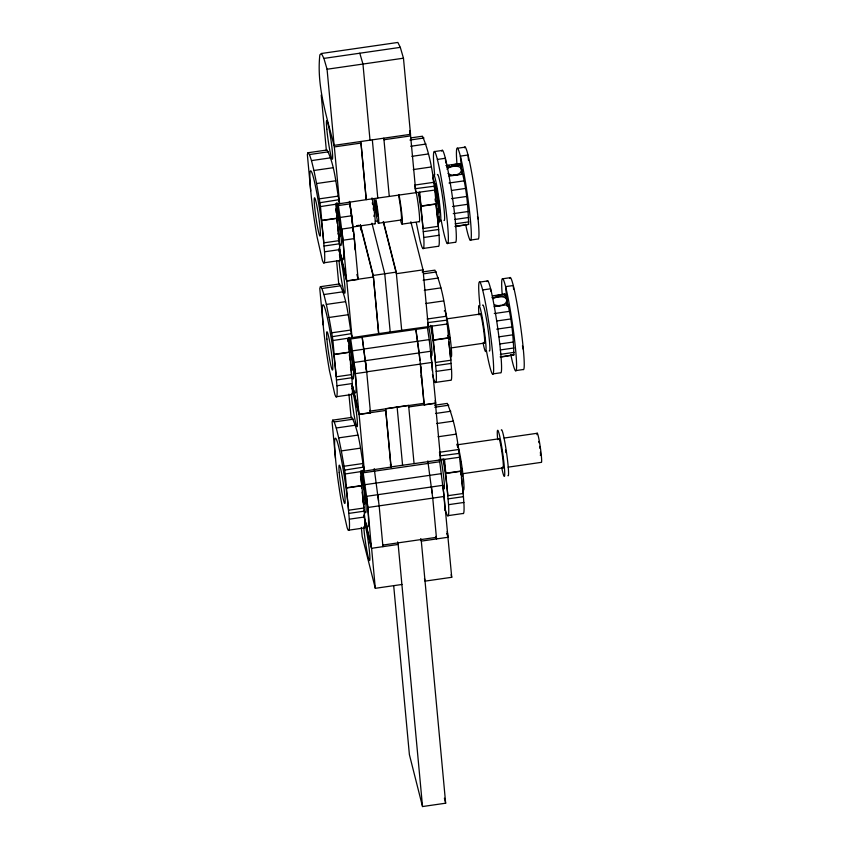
<?xml version="1.0" encoding="UTF-8"?>
<svg xmlns="http://www.w3.org/2000/svg" width="849" height="849" viewBox="0 0 849 849"><rect width="100%" height="100%" fill="white"/><g stroke="black" fill="none" stroke-linecap="round" stroke-linejoin="round"><path stroke-width="1.27" d="M455.605 226.619L468.637 224.359C468.075 204.025 466.027 182.917 459.649 163.56L445.895 165.544M500.857 357.132L513.9 354.871C513.327 334.538 511.289 313.43 504.911 294.072L492.399 295.877M321.442 53.487L323.904 58.401L327.067 69.236L334.124 145.359L410.534 134.322L403.466 58.199L400.303 47.364L397.852 42.45L321.442 53.487L319.85 54.845C316.412 86.333 326.907 116.78 334.347 146.919L360.984 143.067L366.195 199.685L339.611 203.686C335.992 185.814 335.206 166.372 327.109 149.997L307.964 152.746L307.349 154.582L310.723 190.961M360.284 225.144L373.411 277.018L378.622 333.636L352.038 337.637C348.419 319.765 347.634 300.323 339.536 283.937L320.391 286.697L319.776 288.533L323.151 324.912M351.836 385.595L359.095 414.301L385.743 410.46L390.943 467.077L364.37 471.078C360.751 453.196 359.955 433.765 351.857 417.379L332.723 420.138L332.097 421.974L335.482 458.343M461.718 170.161L461.941 172.485L461.718 170.161L460.264 172.761A7.715 5.19 -4.4 0 1 449.439 174.321L447.975 173.429M513.624 289.477L513.263 285.529L505.601 286.633L507.564 306.447L506.98 300.673L505.516 303.273A7.715 5.19 -4.4 0 1 494.691 304.833M446.882 169.1L447.89 168.208A7.715 3.545 -6 0 1 458.715 166.637L461.156 167.922L461.856 173.111M459.649 163.56L451.615 165.088M504.911 294.072L495.625 295.792M319.893 202.731L338.984 199.695M332.32 336.671L351.412 333.646M344.641 470.113L363.743 467.088M335.769 204.259L339.165 240.628L323.851 242.835A46.546 3.396 81.8 0 0 310.946 170.957A46.546 3.396 81.8 0 0 317.07 236.903L322.397 260.388A46.546 3.396 81.8 0 0 324.541 251.803L320.487 206.572L339.611 203.686L334.347 146.919M348.196 338.21L351.592 374.568L336.278 376.776A46.546 3.396 81.8 0 0 323.373 304.908A46.546 3.396 81.8 0 0 329.497 370.854L334.824 394.329A46.546 3.396 81.8 0 0 336.968 385.754L332.914 340.513L352.038 337.637L346.774 280.87L339.091 250.508M360.517 471.651L363.924 508.01L348.61 510.217A46.546 3.396 81.8 0 0 335.705 438.339A46.546 3.396 81.8 0 0 341.818 504.285L347.156 527.77A46.546 3.396 81.8 0 0 349.3 519.185L345.246 473.954L364.37 471.078L359.095 414.301M324.031 246.03L339.409 243.79L339.165 240.628A46.546 3.396 81.8 0 0 337.562 226.046M336.459 379.981L351.836 377.731L351.592 374.568A46.546 3.396 81.8 0 0 350.457 363.828M348.79 513.412L364.168 511.172L363.924 508.01A46.546 3.396 81.8 0 0 362.152 492.123M323.904 58.401L400.303 47.364M327.067 69.236L403.466 58.199M383.96 139.745L410.598 135.904L415.872 192.681L366.29 199.674L360.846 141.486M411.012 137.867L422.494 136.211C434.348 164.154 434.975 196.384 438.381 226.29L439.082 235.269A46.546 3.396 81.8 0 1 438.169 246.295L422.855 248.513M307.964 152.746L309.461 154.55L328.605 151.791M409.961 140.043L424.001 138.005M309.461 154.55L311.498 160.599L330.643 157.84M410.725 146.272L426.028 144.054M434.571 151.557L442.531 150.411M457.537 148.246L465.199 147.142M411.871 156.343L428.458 153.945M311.498 160.599L313.928 170.479L333.063 167.731M437.373 159.432L445.343 158.285L445.789 163.04M313.928 170.479L316.581 183.533L335.726 180.773M413.251 169.577L431.122 166.988M446.616 165.81L449.121 165.449M446.723 167.179L460.476 165.194M448.983 176.136L462.737 174.151M316.581 183.533L319.288 198.857L338.422 196.098M433.818 182.312L414.683 185.082L415.872 192.681L435.017 190.027M449.025 183.023L464.032 180.858M337.955 203.049L338.38 205.554L349.862 203.898L354.373 238.59L358.161 279.427L346.668 281.083L339.207 250.901M451.551 190.452L465.305 188.467M451.488 198.645L466.494 196.48M338.38 205.554L340.131 217.44L351.613 215.784M321.76 220.358L337.074 218.14L336.692 215.54M436.301 203.813L420.987 206.02L423.768 237.476A46.546 3.396 81.8 0 1 420.043 240.638L416.286 222.576M321.792 220.613L337.106 218.395M421.008 206.275L436.322 204.068M452.496 206.487L467.502 204.322M375.46 221.345L378.007 220.973M356.484 225.696L359.021 225.325M352.282 227.033L375.078 223.743M378.58 223.234L401.365 219.944M453.249 213.651L468.255 211.486M402.182 224.104L419.417 221.621M454.958 219.445L468.712 217.461M455.096 223.839L468.85 221.854M346.668 281.083L343.028 240.235L354.373 238.59M454.884 226.343L468.637 224.359M324.541 251.803L339.855 249.595L339.409 243.79M423.768 237.476L439.082 235.269M447.253 243.44L455.213 242.294A46.546 3.396 81.8 0 0 451.933 193.763A46.546 3.396 81.8 0 0 441.735 151.09M470.219 240.129L477.881 239.015A46.546 3.396 81.8 0 0 474.591 190.484A46.546 3.396 81.8 0 0 464.392 147.811M323.628 262.84L338.942 260.632A46.546 3.396 81.8 0 0 339.855 249.595M373.273 275.437L396.239 272.115L401.694 330.303L378.718 333.625L373.273 275.437L360.464 224.826M346.774 280.87L373.411 277.018M401.694 330.303L428.299 326.621L423.035 269.855L396.387 273.696L383.26 221.822M422.165 271.998L434.921 270.152C446.776 298.095 447.402 330.325 450.819 360.241L451.509 369.209A46.546 3.396 81.8 0 1 450.596 380.246L435.282 382.453M320.391 286.697L321.888 288.501L341.033 285.742M423.662 273.803L436.428 271.956M321.888 288.501L323.925 294.539L343.07 291.791M423.152 280.223L438.455 278.005M479.823 282.08L487.793 280.923M502.799 278.759L510.451 277.655M323.925 294.539L326.356 304.43L345.49 301.671M424.298 290.294L440.886 287.885M482.635 289.955L490.595 288.798L490.818 291.175M326.356 304.43L329.009 317.473L348.154 314.724M425.689 303.517L443.549 300.939M491.974 297.691L505.728 295.707M494.235 306.648L507.989 304.664M329.009 317.473L331.715 332.797L350.86 330.038M427.111 319.033L446.256 316.263M447.147 318.81L480.332 314.024M494.277 313.536L509.283 311.371M496.814 320.975L510.567 318.991M496.739 329.157L511.745 326.992M363.966 349.003L429.191 339.611L427.429 327.735L362.205 337.127L366.715 371.82L370.472 412.837L358.978 414.492L352.208 385.106A46.069 3.364 81.8 0 0 354.086 362.481L350.69 338.963L362.173 337.308L366.683 372L355.338 373.645L358.978 414.492M352.441 350.849L363.924 349.194M334.198 354.298L349.512 352.091L348.546 345.575M448.728 337.764L433.414 339.971L436.195 371.416A46.546 3.396 81.8 0 1 432.47 374.589M334.219 354.553L349.533 352.346M433.436 340.226L448.75 338.008M499 336.83L512.754 334.835M451.159 347.91L484.344 343.113M365.452 360.655L430.539 351.284L429.191 339.611M499.753 343.983L513.507 341.998M500.22 349.958L513.974 347.973M366.715 371.82L431.791 362.449L430.539 351.284A46.069 3.364 81.8 0 1 432.343 370.79M500.348 354.351L514.101 352.367M500.146 356.867L513.9 354.871M336.968 385.754L352.282 383.536L351.836 377.731M436.195 371.416L451.509 369.209M492.505 373.953L500.475 372.807A46.546 3.396 81.8 0 0 497.185 324.276A46.546 3.396 81.8 0 0 486.986 281.603M515.481 370.642L523.133 369.538A46.546 3.396 81.8 0 0 519.853 321.007A46.546 3.396 81.8 0 0 509.655 278.334M336.055 396.78L351.369 394.573A46.546 3.396 81.8 0 0 352.282 383.536M370.355 411.054L423.959 403.317L420.319 364.083M408.751 406.947L435.399 403.105L440.663 459.871L391.081 466.876L390.487 464.53M423.619 402.405L424.245 404.92L435.728 403.254L431.791 362.449M434.529 405.249L447.285 403.402C459.139 431.345 459.765 463.575 463.183 493.492L463.872 502.459A46.546 3.396 81.8 0 1 462.96 513.496L447.646 515.704M434.752 407.233L448.792 405.206M332.723 420.138L334.219 421.932L353.364 419.173M435.516 413.474L450.819 411.256M334.219 421.932L336.257 427.981L355.391 425.222M436.662 423.545L453.249 421.136M336.257 427.981L338.677 437.872L357.822 435.113M438.052 436.768L455.913 434.189M338.677 437.872L341.34 450.915L360.475 448.155M456.889 444.865L499 438.784M504.104 438.052L537.29 433.266M458.619 449.514L439.474 452.284L440.037 455.881L459.213 453.387M341.34 450.915L344.047 466.239L363.181 463.48M362.735 470.304L363.16 472.808L439.729 461.75L444.091 496.474L451.732 577.288L425.094 581.13L424.458 578.604M363.16 472.808L364.911 484.694L441.48 473.636M461.092 471.004L445.778 473.222L448.559 504.667A46.546 3.396 81.8 0 1 444.834 507.84M346.519 487.74L361.833 485.532L360.485 476.416M445.799 473.477L461.113 471.259M346.541 487.995L361.854 485.777M462.174 473.784L503.022 467.884M508.127 467.152L541.301 462.355A14.741 1.072 81.8 0 0 539.975 445.099A14.741 1.072 81.8 0 0 536.939 434.667M363.701 515.12L371.448 548.337L367.819 507.49L444.091 496.474M448.559 504.667L463.872 502.459M349.3 519.185L364.614 516.977L364.168 511.172M348.387 530.222L363.701 528.014A46.546 3.396 81.8 0 0 364.614 516.977M382.793 545.079L436.397 537.343M364.55 520.458L371.597 548.295L398.234 544.442L397.597 541.917M447.062 533.469L448.028 537.268L421.38 541.11L420.743 538.574M361.345 527.388L362.183 536.43L375.311 588.315L401.948 584.473M393.713 585.916L409.398 754.665L422.526 806.55L445.661 803.207L421.168 539.539M423.322 231.671L438.71 229.474M435.749 365.622L451.137 363.414M448.113 498.872L463.501 496.665M447.444 323.978L428.299 326.621L427.673 322.631L446.85 320.137M459.808 457.229L440.663 459.871L440.196 456.879M415.246 188.69L434.423 186.186M359.796 53.211L362.958 64.046L370.015 140.181M435.081 400.749L435.728 403.254M447.094 531.729L447.741 534.233M447.052 533.522L448.028 537.279M522.422 345.83L523.355 349.544M477.478 216.548L478.104 219.021M409.568 130.534L410.534 134.322M409.642 132.115L410.598 135.904M410.863 221.78L423.035 269.855M383.43 221.504L396.239 272.115M371.947 223.17L384.756 273.771L390.211 331.959M451.095 574.752L451.732 577.288M435.908 536.43L436.545 538.945L432.746 498.108L427.822 460.901M356.888 274.418L358.161 279.427M339.25 249.139L340.173 254.742M369.835 410.332L370.472 412.837M444.388 798.177L445.661 803.207M338.454 199.08L339.038 201.383M390.36 464.732L390.943 467.077M351.465 335.334L352.038 337.637M362.926 465.316L363.786 468.775M339.059 248.311L346.392 278.037M352.208 385.106L358.702 411.447M363.839 515.566L364.401 517.826M371.172 545.291L364.677 518.951A46.069 3.364 81.8 0 0 366.556 496.325L364.911 484.694M439.304 459.245L439.729 461.75M349.438 201.383L349.862 203.898M374.218 468.637L379.153 505.845L382.941 546.682M319.288 198.857L320.487 206.572M331.715 332.797L332.914 340.513M344.047 466.239L345.246 473.954M419.056 193.01L420.987 206.02L419.724 192.139M431.483 326.95L433.414 339.971L432.152 326.08M443.847 460.2L445.778 473.222L444.515 459.33M335.726 209.024L336.31 212.929M347.581 339.069L347.963 341.669M415.946 329.391L419.194 352.929A46.069 3.364 81.8 0 1 419.99 360.178M415.808 329.38L420.457 364.083L424.245 404.92M340.131 217.44L343.028 240.235M506.938 302.329L506.407 298.434L503.977 297.161A7.715 3.545 -6 0 0 493.142 298.721M506.62 298.784L507.522 306.309L506.959 300.111M461.368 168.272L461.962 173.292M355.338 373.645L354.086 362.481L365.42 360.846A46.069 3.364 81.8 0 1 366.439 370.376M367.819 507.49L366.556 496.325L442.828 485.31A46.069 3.364 81.8 0 1 444.834 510.249M461.909 172.368L460.349 156.12L468.001 155.017L468.489 160.281M461.707 169.598L462.068 173.323M506.98 300.673L507.522 306.489M383.812 138.164L389.267 196.352M414.057 463.554L408.602 405.355L385.637 408.687L391.081 466.876M372.329 139.83L377.784 198.019M397.12 407.021L402.575 465.21M398.032 542.882L422.526 806.55M360.485 227.299L360.74 230.026M371.597 548.295L375.311 588.315M321.219 95.046L326.366 150.496M336.586 260.685L338.793 284.447M348.918 394.116L351.125 417.888M456.964 164.144A46.546 3.396 81.8 0 1 461.453 160.801A46.546 3.396 81.8 0 1 471.036 227.553A46.546 3.396 81.8 0 1 465.592 224.242M434.677 174.968A46.546 3.396 81.8 0 1 438.01 162.063A46.546 3.396 81.8 0 1 448.187 232.859A46.546 3.396 81.8 0 1 441.172 220.156M434.815 183.724A14.741 1.072 81.8 0 1 438.317 199.144A14.741 1.072 81.8 0 1 438.7 211.826M437.384 174.724A23.273 1.698 81.8 0 1 442.562 197.074A23.273 1.698 81.8 0 1 444.006 220.39M433.637 183.193A23.273 1.698 81.8 0 1 435.59 180.137A23.273 1.698 81.8 0 1 440.461 212.133A23.273 1.698 81.8 0 1 438.721 216.591M453.812 175.085A7.758 4.425 -5.3 0 1 457.791 175.106M497.121 306.033A7.758 4.425 -5.3 0 1 501.09 305.46M479.929 305.481A46.546 3.396 81.8 0 1 483.272 292.576A46.546 3.396 81.8 0 1 493.449 363.372A46.546 3.396 81.8 0 1 486.424 350.669M480.078 314.236A14.741 1.072 81.8 0 1 483.58 329.656A14.741 1.072 81.8 0 1 483.951 342.338M502.215 294.656A46.546 3.396 81.8 0 1 506.704 291.313A46.546 3.396 81.8 0 1 516.298 358.066A46.546 3.396 81.8 0 1 510.843 354.755M482.635 305.237A23.273 1.698 81.8 0 1 487.825 327.587A23.273 1.698 81.8 0 1 489.257 350.902M478.985 314.894A23.273 1.698 81.8 0 1 480.99 311.307A23.273 1.698 81.8 0 1 485.915 345.256A23.273 1.698 81.8 0 1 483.06 342.932M457.091 444.059A23.273 1.698 81.8 0 1 462.227 468.744A23.273 1.698 81.8 0 1 463.437 490M459.659 456.507A16.29 1.189 81.8 0 1 460.116 458.789M460.508 460.986A16.29 1.189 81.8 0 1 461.018 464.032M461.633 468.234A16.29 1.189 81.8 0 1 461.909 470.314M462.312 473.657A16.29 1.189 81.8 0 1 462.556 476.109M443.029 458.577A46.546 3.396 81.8 0 1 447.869 495.699L463.183 493.492A46.546 3.396 81.8 0 0 461.41 477.605M440.981 459.203A19.389 1.422 81.8 0 1 443.985 480.014A19.389 1.422 81.8 0 1 443.836 488.78M460.529 470.983A46.546 3.396 81.8 0 1 461.071 474.962M444.324 311.148A23.273 1.698 81.8 0 1 444.727 310.808M445.343 312.029A23.273 1.698 81.8 0 1 450.257 338.475A23.273 1.698 81.8 0 1 451.074 356.75M448.654 330.781A16.29 1.189 81.8 0 1 449.121 333.933M449.546 337.064A16.29 1.189 81.8 0 1 449.8 339.101M430.666 325.326A46.546 3.396 81.8 0 1 435.505 362.449L450.819 360.241A46.546 3.396 81.8 0 0 448.707 341.712M428.618 325.952A19.389 1.422 81.8 0 1 431.621 346.763A19.389 1.422 81.8 0 1 431.472 355.529M447.837 335.334A46.546 3.396 81.8 0 1 448.166 337.732M432.916 178.088A23.273 1.698 81.8 0 1 437.829 204.535A23.273 1.698 81.8 0 1 438.646 222.799M434.232 186.504A16.29 1.189 81.8 0 1 434.656 188.287M435.091 190.409A16.29 1.189 81.8 0 1 435.548 192.829M435.887 194.792A16.29 1.189 81.8 0 1 436.216 196.83M436.842 201.033A16.29 1.189 81.8 0 1 437.118 203.123M437.766 208.907A16.29 1.189 81.8 0 1 437.946 211.093M418.653 193.986A46.546 3.396 81.8 0 1 423.067 228.508L438.381 226.29A46.546 3.396 81.8 0 0 435.919 205.108M375.895 199.345A15.123 1.104 81.8 0 1 378.654 219.477A15.123 1.104 81.8 0 1 377.115 219.339A15.123 1.104 81.8 0 1 374.101 199.175M398.956 194.495A19.389 1.422 81.8 0 1 402.267 219.159A19.389 1.422 81.8 0 1 400.569 220.209M416.19 192.012A19.389 1.422 81.8 0 1 419.194 212.812A19.389 1.422 81.8 0 1 419.045 221.578M398.69 196.045A15.123 1.104 81.8 0 1 401.142 212.653A15.123 1.104 81.8 0 1 401.068 219.912M435.059 198.963A46.546 3.396 81.8 0 1 435.399 201.383M457.271 445.651A14.741 1.072 81.8 0 1 457.781 447.359M498.745 439.007A14.741 1.072 81.8 0 1 502.247 454.427A14.741 1.072 81.8 0 1 502.629 467.109M538.701 441.459A7.758 0.562 81.8 0 1 539.009 442.796M539.656 446.383A7.758 0.562 81.8 0 1 539.943 448.378M540.389 452.135A7.758 0.562 81.8 0 1 540.346 455.467M497.663 439.655A23.273 1.698 81.8 0 1 499.668 436.068A23.273 1.698 81.8 0 1 504.593 470.028A23.273 1.698 81.8 0 1 501.727 467.693M501.313 430.008A23.273 1.698 81.8 0 1 506.492 452.358A23.273 1.698 81.8 0 1 507.935 475.673M505.516 450.066A14.741 1.072 81.8 0 1 505.898 452.602M431.494 486.955A46.069 3.364 81.8 0 1 432.162 493.036M377.89 494.691A46.069 3.364 81.8 0 1 378.569 500.772M361.271 485.501A46.546 3.396 81.8 0 1 361.632 488.143M351.666 388.269A19.389 1.411 81.8 0 1 356.506 413.208A19.389 1.411 81.8 0 1 355.933 423.874A19.389 1.411 81.8 0 1 351.359 394.01M348.737 337.785A23.273 1.698 81.8 0 1 352.176 364.752A23.273 1.698 81.8 0 1 350.446 366.938M349.342 337.393A31.806 2.324 81.8 0 1 353.566 372.106A31.806 2.324 81.8 0 1 351.168 374.229M420.563 366.29A46.069 3.364 81.8 0 1 420.775 368.891M421.146 375.343A46.069 3.364 81.8 0 1 421.2 377.869M349.31 354.712A46.546 3.396 81.8 0 1 349.99 359.997M339.335 254.827A19.389 1.411 81.8 0 1 344.174 279.777A19.389 1.411 81.8 0 1 343.601 290.432A19.389 1.411 81.8 0 1 339.027 260.569M339.897 251.697A46.069 3.364 81.8 0 0 341.776 229.071L353.11 227.436A46.069 3.364 81.8 0 1 355.052 249.861M336.225 203.304A23.273 1.698 81.8 0 1 339.844 230.939A23.273 1.698 81.8 0 1 338.135 233.528M336.841 202.879A31.806 2.324 81.8 0 1 341.298 239.588A31.806 2.324 81.8 0 1 338.273 238.42M349.512 201.638A19.389 1.422 81.8 0 1 352.749 231.246M336.703 219.435A46.546 3.396 81.8 0 1 337.233 223.414M371.989 197.913A15.123 1.104 81.8 0 1 374.738 215.296A15.123 1.104 81.8 0 1 374.78 223.712M349.608 203.134A15.123 1.104 81.8 0 1 350.032 205.352M350.234 206.54A15.123 1.104 81.8 0 1 352.399 224.115M372.287 202.826A7.758 0.562 81.8 0 1 372.594 204.248M373.231 207.931A7.758 0.562 81.8 0 1 373.518 209.936M374.027 215.009A7.758 0.562 81.8 0 1 373.974 216.506M361.005 470.558A23.273 1.698 81.8 0 1 364.624 498.193A23.273 1.698 81.8 0 1 362.916 500.783M361.812 471.237A31.806 2.324 81.8 0 1 365.961 504.614A31.806 2.324 81.8 0 1 364.189 510.005M364.667 523.271A19.389 1.411 81.8 0 1 369.389 550.778A19.389 1.411 81.8 0 1 368.031 556.244A19.389 1.411 81.8 0 1 363.775 526.836M375.173 203.654A7.758 0.562 81.8 0 0 377.317 215.975A7.758 0.562 81.8 0 0 376.425 205.479A7.758 0.562 81.8 0 0 375.173 203.654M339.218 472.5A19.389 1.422 81.8 0 0 344.577 503.298A19.389 1.422 81.8 0 0 342.327 477.053A19.389 1.422 81.8 0 0 339.218 472.5M326.897 339.059A19.389 1.422 81.8 0 0 332.246 369.856A19.389 1.422 81.8 0 0 330.006 343.622A19.389 1.422 81.8 0 0 326.897 339.059M314.47 205.108A19.389 1.422 81.8 0 0 319.818 235.916A19.389 1.422 81.8 0 0 317.579 209.671A19.389 1.422 81.8 0 0 314.47 205.108M326.812 129.218A19.389 1.411 81.8 0 0 332.192 159.166A19.389 1.411 81.8 0 0 329.645 131.691A19.389 1.411 81.8 0 0 326.812 129.218"/></g></svg>
